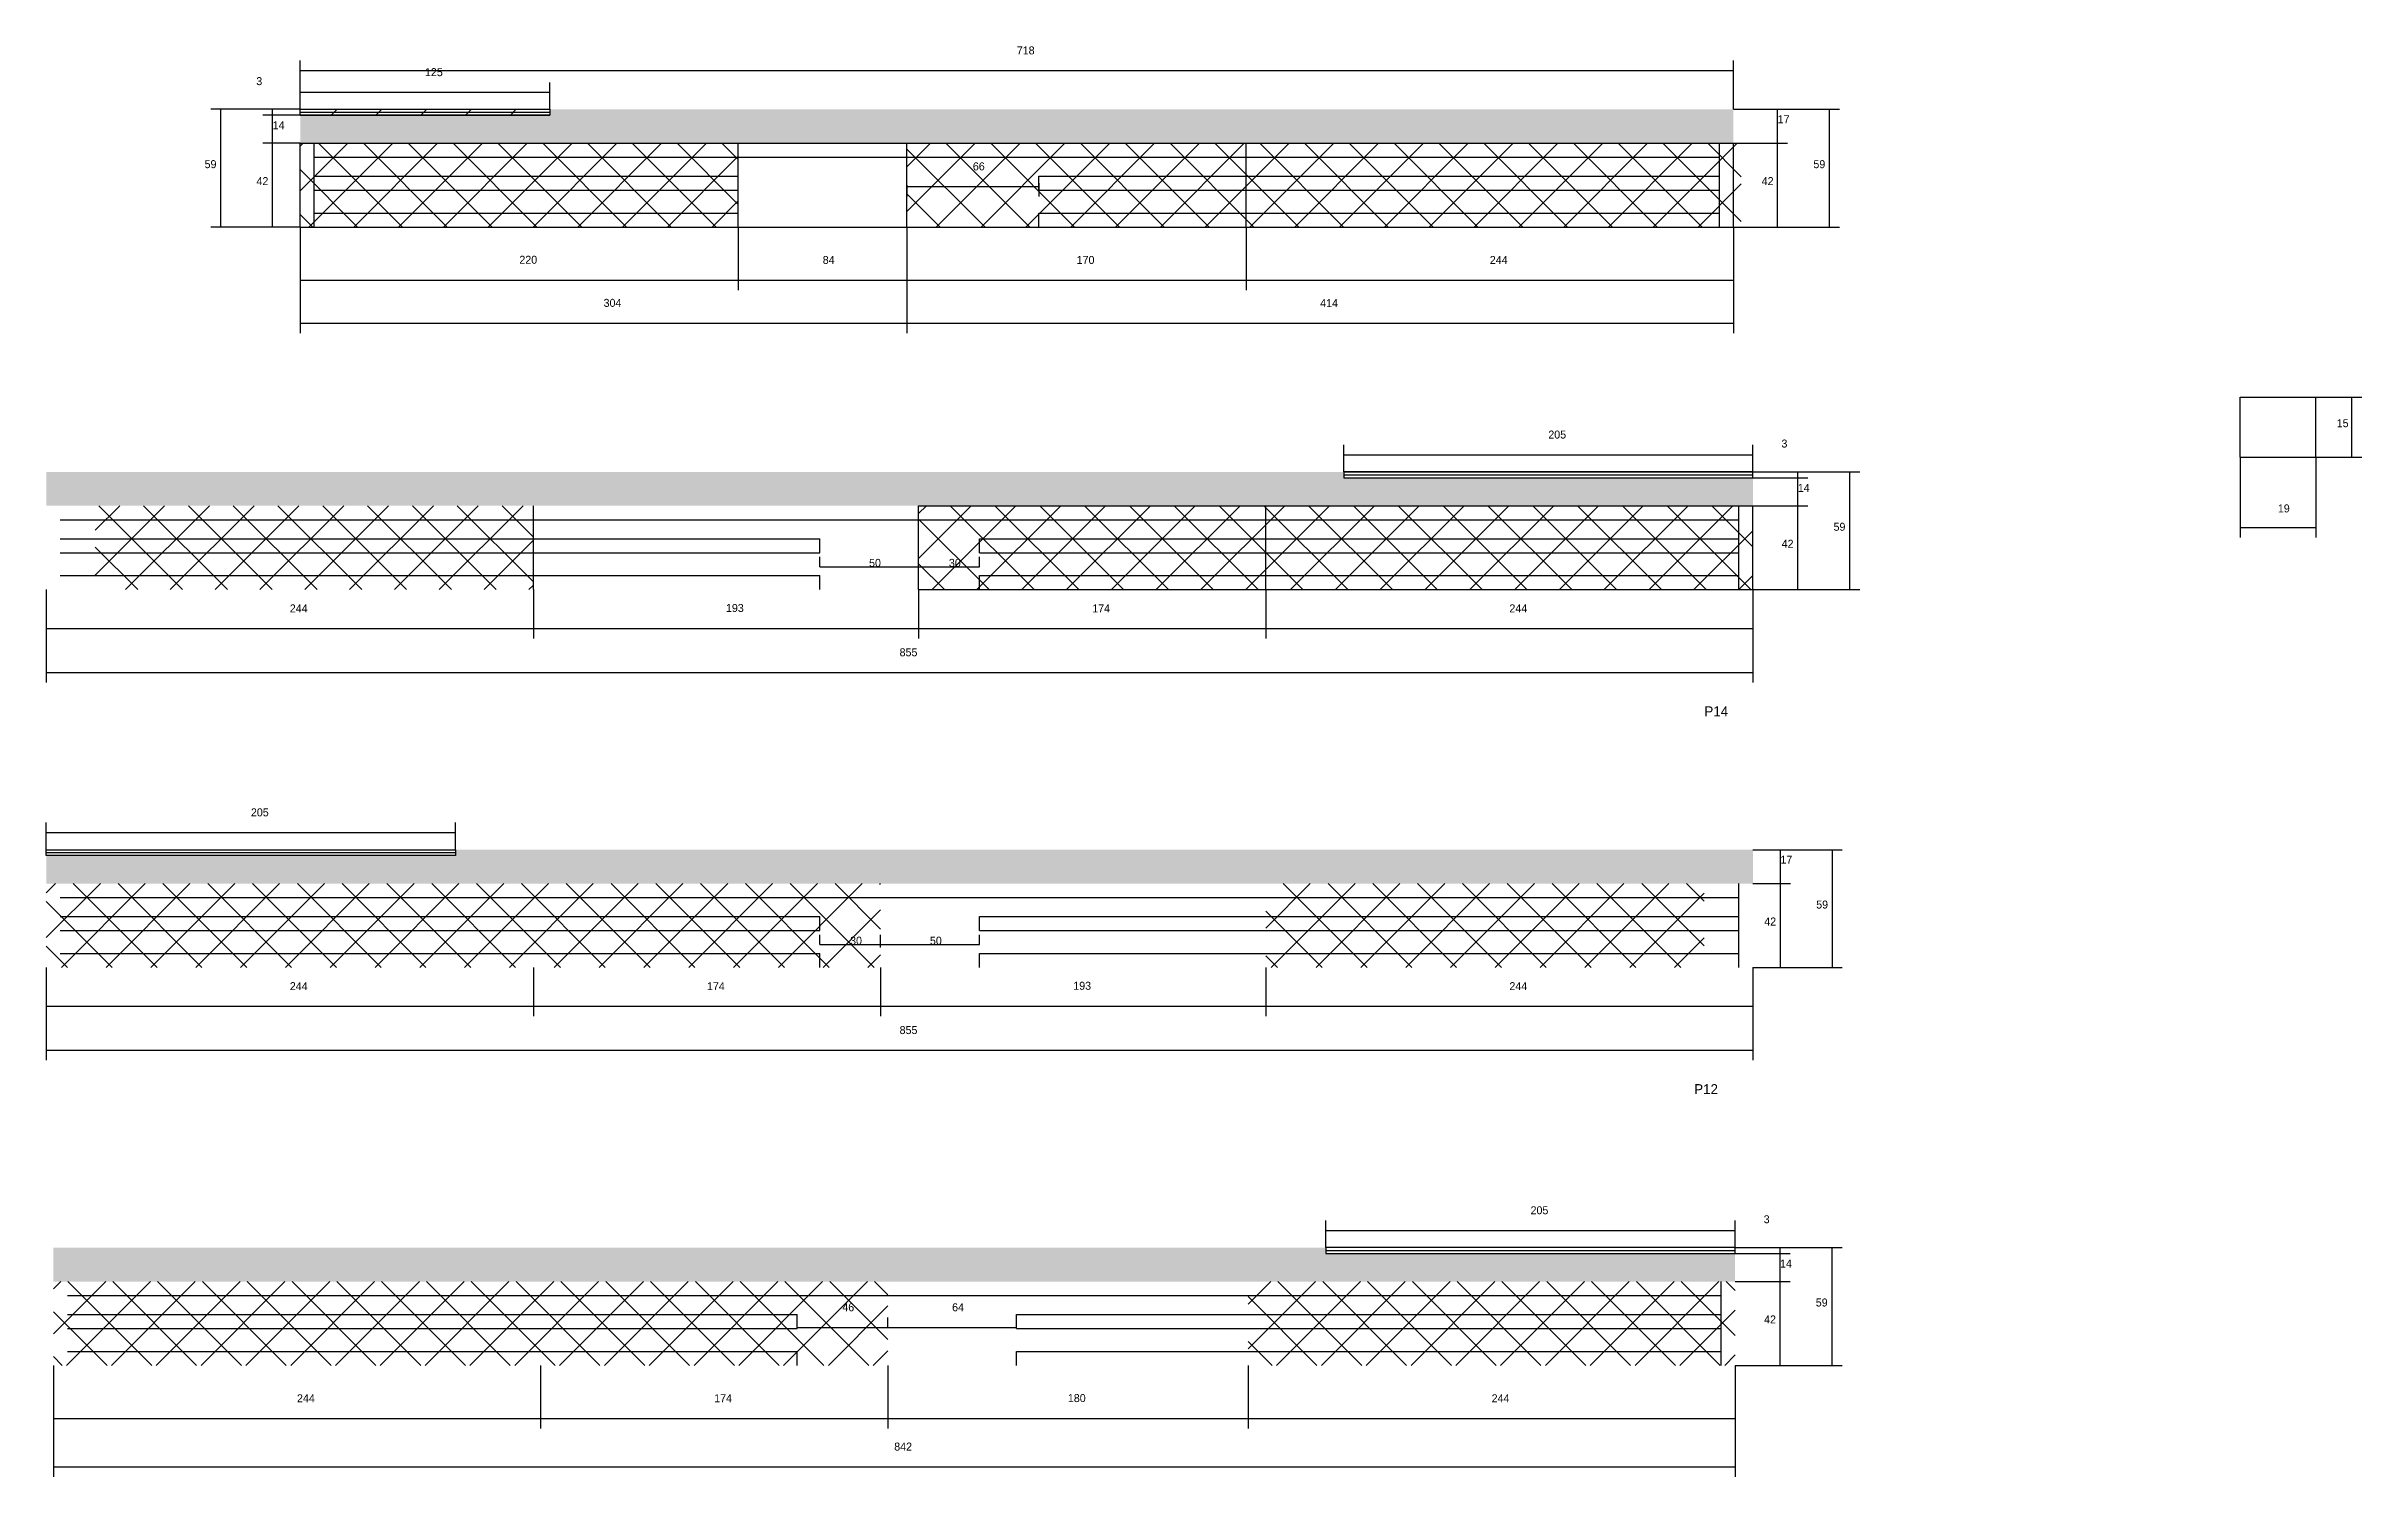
# Model space of a CAD drawing. Header units: metres. Extents: x 4852 to 7616, y 4468 to 5837.
# Drawn here: x 4852 to 6012, y 5120 to 5837 of the extents above; entities that cross this region are included whole.
import ezdxf

# ---------------------------------------------------------------- set-up
doc = ezdxf.new("R2010")
doc.units = ezdxf.units.M
for name, color, linetype in [('COTA', 4, 'Continuous'), ('Cota Seção (2x)', 4, 'Continuous'), ('NOMENCLATURA', 7, 'Continuous'), ('Painéis', 200, 'Continuous'), ('REAPROVEITAMENTO', 251, 'Continuous'), ('SARR_2.2x7', 40, 'Continuous'), ('SARR_EDITAR', 141, 'Continuous')]:
    doc.layers.add(name, color=color, linetype=linetype)

msp = doc.modelspace()

# ---------------------------------------------------------------- hatches: boundary and pattern name
at = {"layer": 'COTA'}
h = msp.add_hatch(dxfattribs=at)
h.set_pattern_fill('AR-CONC', scale=0.03)
h.paths.add_polyline_path([(5282.7, 5788.4), (5282.7, 5805.4), (5282.7, 5805.4), (5103.7, 5805.4), (5103.7, 5805.4), (5103.7, 5802.4), (5103.7, 5802.4), (4978.7, 5802.4), (4978.7, 5802.4), (4978.7, 5788.4), (4978.7, 5788.4), (5282.7, 5788.4)])
h = msp.add_hatch(dxfattribs=at)
h.set_pattern_fill('AR-CONC', scale=0.03)
h.paths.add_polyline_path([(5282.7, 5805.4), (5282.7, 5788.4), (5282.7, 5788.4), (5696.7, 5788.4), (5696.7, 5788.4), (5696.7, 5805.4), (5696.7, 5805.4), (5282.7, 5805.4)])
h = msp.add_hatch(dxfattribs=at)
h.set_pattern_fill('AR-CONC', scale=0.03)
h.paths.add_polyline_path([(5288.5, 5623.7), (4851.5, 5623.7), (4851.5, 5623.7), (4851.5, 5606.7), (4851.5, 5606.7), (5288.5, 5606.7), (5288.5, 5606.7), (5288.5, 5623.7)])
h = msp.add_hatch(dxfattribs=at)
h.set_pattern_fill('AR-CONC', scale=0.03)
h.paths.add_polyline_path([(5501.5, 5620.7), (5706.5, 5620.7), (5706.5, 5620.7), (5706.5, 5606.7), (5706.5, 5606.7), (5288.5, 5606.7), (5288.5, 5606.7), (5288.5, 5623.7), (5288.5, 5623.7), (5501.5, 5623.7), (5501.5, 5623.7), (5501.5, 5620.7)])
h = msp.add_hatch(dxfattribs=at)
h.set_pattern_fill('AR-CONC', scale=0.03)
h.paths.add_polyline_path([(5056.5, 5431.4), (4851.5, 5431.4), (4851.5, 5431.4), (4851.5, 5417.4), (4851.5, 5417.4), (5269.5, 5417.4), (5269.5, 5417.4), (5269.5, 5434.4), (5269.5, 5434.4), (5056.5, 5434.4), (5056.5, 5434.4), (5056.5, 5431.4)])
h = msp.add_hatch(dxfattribs=at)
h.set_pattern_fill('AR-CONC', scale=0.03)
h.paths.add_polyline_path([(5269.5, 5434.4), (5706.5, 5434.4), (5706.5, 5434.4), (5706.5, 5417.4), (5706.5, 5417.4), (5269.5, 5417.4), (5269.5, 5417.4), (5269.5, 5434.4)])
h = msp.add_hatch(dxfattribs=at)
h.set_pattern_fill('AR-CONC', scale=0.03)
h.paths.add_polyline_path([(4855.1, 5235), (4855.1, 5218), (4855.1, 5218), (5697.6, 5218), (5697.6, 5218), (5697.6, 5232), (5697.6, 5232), (5492.6, 5232), (5492.6, 5232), (5492.6, 5235), (5492.6, 5235), (4855.1, 5235)])
at = {"layer": 'REAPROVEITAMENTO'}
h = msp.add_hatch(dxfattribs=at)
h.set_pattern_fill('ANSI31', scale=5)
h.paths.add_polyline_path([(5103.7, 5802.4), (5103.7, 5805.4), (5103.7, 5805.4), (4978.7, 5805.4), (4978.7, 5805.4), (4978.7, 5802.4), (4978.7, 5802.4), (5103.7, 5802.4)])
h = msp.add_hatch(dxfattribs=at)
h.set_pattern_fill('ANSI37', scale=5)
h.paths.add_polyline_path([(4978.7, 5788.4), (4978.7, 5746.4), (4978.7, 5746.4), (5198.2, 5746.4), (5198.2, 5746.4), (5198.2, 5788.4), (5198.2, 5788.4), (4978.7, 5788.4)])
h = msp.add_hatch(dxfattribs=at)
h.set_pattern_fill('ANSI37', scale=5)
h.paths.add_polyline_path([(5282.7, 5788.4), (5282.7, 5746.4), (5282.7, 5746.4), (5700.7, 5746.4), (5700.7, 5746.4), (5700.7, 5788.4), (5700.7, 5788.4), (5282.7, 5788.4)])
h = msp.add_hatch(dxfattribs=at)
h.set_pattern_fill('ANSI37', scale=5)
h.paths.add_polyline_path([(4876, 5606.7), (4876, 5564.7), (4876, 5564.7), (5095.5, 5564.7), (5095.5, 5564.7), (5095.5, 5606.7), (5095.5, 5606.7), (4876, 5606.7)])
h = msp.add_hatch(dxfattribs=at)
h.set_pattern_fill('ANSI37', scale=5)
h.paths.add_polyline_path([(5288.5, 5606.7), (5288.5, 5564.7), (5288.5, 5564.7), (5706.5, 5564.7), (5706.5, 5564.7), (5706.5, 5606.7), (5706.5, 5606.7), (5288.5, 5606.7)])
h = msp.add_hatch(dxfattribs=at)
h.set_pattern_fill('ANSI37', scale=5)
h.paths.add_polyline_path([(5269.5, 5417.4), (5269.5, 5375.4), (5269.5, 5375.4), (4851.5, 5375.4), (4851.5, 5375.4), (4851.5, 5417.4), (4851.5, 5417.4), (5269.5, 5417.4)])
h = msp.add_hatch(dxfattribs=at)
h.set_pattern_fill('ANSI37', scale=5)
h.paths.add_polyline_path([(5682, 5417.4), (5682, 5375.4), (5682, 5375.4), (5462.5, 5375.4), (5462.5, 5375.4), (5462.5, 5417.4), (5462.5, 5417.4), (5682, 5417.4)])
h = msp.add_hatch(dxfattribs=at)
h.set_pattern_fill('ANSI37', scale=5)
h.paths.add_polyline_path([(5273.1, 5218), (5273.1, 5176), (5273.1, 5176), (4855.1, 5176), (4855.1, 5176), (4855.1, 5218), (4855.1, 5218), (5273.1, 5218)])
h = msp.add_hatch(dxfattribs=at)
h.set_pattern_fill('ANSI37', scale=5)
h.paths.add_polyline_path([(5453.6, 5218), (5453.6, 5176), (5453.6, 5176), (5697.6, 5176), (5697.6, 5176), (5697.6, 5218), (5697.6, 5218), (5453.6, 5218)])

# ---------------------------------------------------------------- linework, layer by layer
at = {"layer": 'COTA'}
for p, q in [((4978.7, 5805.4), (4978.7, 5818.9)), ((4978.7, 5813.9), (5103.7, 5813.9)), ((5103.7, 5805.4), (5103.7, 5818.9)), ((4978.7, 5805.4), (4933.9, 5805.4)), ((4938.9, 5746.4), (4938.9, 5805.4)), ((4978.7, 5805.4), (4959.9, 5805.4)), ((4978.7, 5802.4), (4959.9, 5802.4)), ((4978.7, 5802.4), (4959.9, 5802.4)), ((4964.9, 5802.4), (4964.9, 5805.4)), ((4964.9, 5788.4), (4964.9, 5802.4)), ((5696.7, 5805.4), (5723.9, 5805.4)), ((5696.7, 5805.4), (5749.9, 5805.4)), ((5718.9, 5788.4), (5718.9, 5805.4)), ((5744.9, 5746.4), (5744.9, 5805.4)), ((4978.7, 5788.4), (4959.9, 5788.4)), ((4978.7, 5788.4), (4959.9, 5788.4)), ((4964.9, 5746.4), (4964.9, 5788.4)), ((5696.7, 5788.4), (5723.9, 5788.4)), ((5696.7, 5788.4), (5723.9, 5788.4)), ((5718.9, 5746.4), (5718.9, 5788.4)), ((4978.7, 5746.4), (4933.9, 5746.4)), ((4978.7, 5746.4), (4959.9, 5746.4)), ((4978.7, 5746.4), (4978.7, 5714.8)), ((4978.7, 5746.4), (4978.7, 5693.2)), ((5198.2, 5746.4), (5198.2, 5714.8)), ((5198.2, 5746.4), (5198.2, 5714.8)), ((5282.7, 5746.4), (5282.7, 5714.8)), ((5282.7, 5746.4), (5282.7, 5693.2)), ((5282.7, 5746.4), (5282.7, 5714.8)), ((5282.7, 5746.4), (5282.7, 5693.2)), ((5452.7, 5746.4), (5452.7, 5714.8)), ((5452.7, 5746.4), (5452.7, 5714.8)), ((5696.7, 5746.4), (5696.7, 5714.8)), ((5696.7, 5746.4), (5696.7, 5693.2)), ((5696.7, 5746.4), (5723.9, 5746.4)), ((5696.7, 5746.4), (5749.9, 5746.4)), ((4978.7, 5719.8), (5198.2, 5719.8)), ((5198.2, 5719.8), (5282.7, 5719.8)), ((5282.7, 5719.8), (5452.7, 5719.8)), ((5452.7, 5719.8), (5696.7, 5719.8)), ((4978.7, 5698.2), (5282.7, 5698.2)), ((5282.7, 5698.2), (5696.7, 5698.2)), ((5988.5, 5661.1), (6011.5, 5661.1)), ((6006.5, 5631.1), (6006.5, 5661.1)), ((5501.5, 5623.7), (5501.5, 5637.3)), ((5501.5, 5632.3), (5706.5, 5632.3)), ((5706.5, 5623.7), (5706.5, 5637.3)), ((5950.6, 5631.1), (5950.6, 5590.9)), ((5988.5, 5631.1), (5988.5, 5590.9)), ((5988.5, 5631.1), (6011.5, 5631.1)), ((5706.5, 5623.7), (5734, 5623.7)), ((5706.5, 5623.7), (5760, 5623.7)), ((5706.5, 5620.7), (5734, 5620.7)), ((5706.5, 5620.7), (5734, 5620.7)), ((5729, 5620.7), (5729, 5623.7)), ((5729, 5606.7), (5729, 5620.7)), ((5755, 5564.7), (5755, 5623.7)), ((5706.5, 5606.7), (5734, 5606.7)), ((5706.5, 5606.7), (5734, 5606.7)), ((5729, 5564.7), (5729, 5606.7)), ((5950.6, 5595.9), (5988.5, 5595.9)), ((4851.5, 5564.7), (4851.5, 5540.2)), ((4851.5, 5564.7), (4851.5, 5518.2)), ((5095.5, 5564.7), (5095.5, 5540.2)), ((5095.5, 5564.7), (5095.5, 5540.2)), ((5288.5, 5564.7), (5288.5, 5540.2)), ((5288.5, 5564.7), (5288.5, 5540.2)), ((5462.5, 5564.7), (5462.5, 5540.2)), ((5462.5, 5564.7), (5462.5, 5540.2)), ((5706.5, 5564.7), (5706.5, 5518.2)), ((5706.5, 5564.7), (5706.5, 5540.2)), ((5706.5, 5564.7), (5734, 5564.7)), ((5706.5, 5564.7), (5760, 5564.7)), ((4851.5, 5545.2), (5095.5, 5545.2)), ((5095.5, 5545.2), (5288.5, 5545.2)), ((5288.5, 5545.2), (5462.5, 5545.2)), ((5462.5, 5545.2), (5706.5, 5545.2)), ((4851.5, 5523.2), (5706.5, 5523.2)), ((4851.5, 5434.4), (4851.5, 5448)), ((4851.5, 5443), (5056.5, 5443)), ((5056.5, 5434.4), (5056.5, 5448)), ((5706.5, 5434.4), (5725.3, 5434.4)), ((5706.5, 5434.4), (5751.3, 5434.4)), ((5720.3, 5417.4), (5720.3, 5434.4)), ((5746.3, 5375.4), (5746.3, 5434.4)), ((5706.5, 5417.4), (5725.3, 5417.4)), ((5706.5, 5417.4), (5725.3, 5417.4)), ((5720.3, 5375.4), (5720.3, 5417.4)), ((4851.5, 5375.4), (4851.5, 5328.9)), ((4851.5, 5375.4), (4851.5, 5350.9)), ((5095.5, 5375.4), (5095.5, 5350.9)), ((5095.5, 5375.4), (5095.5, 5350.9)), ((5269.5, 5375.4), (5269.5, 5350.9)), ((5269.5, 5375.4), (5269.5, 5350.9)), ((5462.5, 5375.4), (5462.5, 5350.9)), ((5462.5, 5375.4), (5462.5, 5350.9)), ((5706.5, 5375.4), (5706.5, 5350.9)), ((5706.5, 5375.4), (5706.5, 5328.9)), ((5706.5, 5375.4), (5725.3, 5375.4)), ((5706.5, 5375.4), (5751.3, 5375.4)), ((4851.5, 5355.9), (5095.5, 5355.9)), ((5095.5, 5355.9), (5269.5, 5355.9)), ((5269.5, 5355.9), (5462.5, 5355.9)), ((5462.5, 5355.9), (5706.5, 5355.9)), ((4851.5, 5333.9), (5706.5, 5333.9)), ((5492.6, 5235), (5492.6, 5248.6)), ((5492.6, 5243.6), (5697.6, 5243.6)), ((5697.6, 5235), (5697.6, 5248.6)), ((5697.6, 5235), (5725.1, 5235)), ((5697.6, 5235), (5751.2, 5235)), ((5697.6, 5232), (5725.1, 5232)), ((5697.6, 5232), (5725.1, 5232)), ((5720.1, 5232), (5720.1, 5235)), ((5720.1, 5218), (5720.1, 5232)), ((5746.2, 5176), (5746.2, 5235)), ((5697.6, 5218), (5725.1, 5218)), ((5697.6, 5218), (5725.1, 5218)), ((5720.1, 5176), (5720.1, 5218)), ((5227.6, 5195), (5227.6, 5200)), ((5273.1, 5195), (5273.1, 5200)), ((5273.1, 5195), (5273.1, 5200)), ((5337.6, 5195), (5337.6, 5200)), ((5227.6, 5195), (5273.1, 5195)), ((5273.1, 5195), (5337.6, 5195)), ((4855.1, 5176), (4855.1, 5144.4)), ((4855.1, 5176), (4855.1, 5120.2)), ((5099.1, 5176), (5099.1, 5144.4)), ((5099.1, 5176), (5099.1, 5144.4)), ((5273.1, 5176), (5273.1, 5144.4)), ((5273.1, 5176), (5273.1, 5144.4)), ((5453.6, 5176), (5453.6, 5144.4)), ((5453.6, 5176), (5453.6, 5144.4)), ((5697.6, 5176), (5697.6, 5120.2)), ((5697.6, 5176), (5697.6, 5144.4)), ((5697.6, 5176), (5725.1, 5176)), ((5697.6, 5176), (5751.2, 5176)), ((4855.1, 5149.4), (5099.1, 5149.4)), ((5099.1, 5149.4), (5273.1, 5149.4)), ((5273.1, 5149.4), (5453.6, 5149.4)), ((5453.6, 5149.4), (5697.6, 5149.4)), ((4855.1, 5125.2), (5697.6, 5125.2))]:
    msp.add_line(p, q, dxfattribs=at)
at = {"layer": 'Cota Seção (2x)'}
for p, q in [((4978.7, 5805.4), (4978.7, 5829.8)), ((4978.7, 5824.8), (5696.7, 5824.8)), ((5696.7, 5805.4), (5696.7, 5829.8)), ((5282.7, 5767.4), (5282.7, 5761.7)), ((5282.7, 5766.7), (5348.7, 5766.7)), ((5348.7, 5768.4), (5348.7, 5761.7)), ((5239, 5576.1), (5239, 5581.1)), ((5288.5, 5574.6), (5288.5, 5581.1)), ((5288.5, 5576.1), (5288.5, 5581.1)), ((5319, 5576.1), (5319, 5581.1)), ((5239, 5576.1), (5288.5, 5576.1)), ((5288.5, 5576.1), (5319, 5576.1)), ((5239, 5386.8), (5239, 5391.8)), ((5239, 5386.8), (5269.5, 5386.8)), ((5269.5, 5385.3), (5269.5, 5391.8)), ((5269.5, 5386.8), (5269.5, 5391.8)), ((5269.5, 5386.8), (5319, 5386.8)), ((5319, 5386.8), (5319, 5391.8))]:
    msp.add_line(p, q, dxfattribs=at)
at = {"layer": 'Painéis'}
for p, q in [((4978.7, 5805.4), (5103.7, 5805.4)), ((4978.7, 5802.4), (5103.7, 5802.4)), ((4978.7, 5788.4), (5282.7, 5788.4)), ((4978.7, 5746.4), (4978.7, 5788.4)), ((5198.2, 5746.4), (5198.2, 5788.4)), ((5282.7, 5788.4), (5696.7, 5788.4)), ((5282.7, 5746.4), (5282.7, 5788.4)), ((5452.7, 5746.4), (5452.7, 5788.4)), ((5696.7, 5746.4), (5696.7, 5788.4)), ((4978.7, 5746.4), (5282.7, 5746.4)), ((5282.7, 5746.4), (5696.7, 5746.4)), ((5950.6, 5661.1), (5988.5, 5661.1)), ((5950.6, 5631.1), (5950.6, 5661.1)), ((5988.5, 5631.1), (5988.5, 5661.1)), ((5950.6, 5631.1), (5988.5, 5631.1)), ((5501.5, 5623.7), (5706.5, 5623.7)), ((5501.5, 5620.7), (5706.5, 5620.7)), ((5095.5, 5564.7), (5095.5, 5606.7)), ((5288.5, 5606.7), (5706.5, 5606.7)), ((5288.5, 5564.7), (5288.5, 5606.7)), ((5462.5, 5564.7), (5462.5, 5606.7)), ((5706.5, 5564.7), (5706.5, 5606.7)), ((5288.5, 5564.7), (5706.5, 5564.7))]:
    msp.add_line(p, q, dxfattribs=at)
for points in [[(4978.7, 5805.4), (5103.7, 5805.4), (5103.7, 5802.4), (4978.7, 5802.4)], [(5706.5, 5623.7), (5501.5, 5623.7), (5501.5, 5620.7), (5706.5, 5620.7)], [(4851.5, 5434.4), (5056.5, 5434.4), (5056.5, 5431.4), (4851.5, 5431.4)], [(5697.6, 5235), (5492.6, 5235), (5492.6, 5232), (5697.6, 5232)]]:
    msp.add_lwpolyline(points, close=True, dxfattribs=at)
at = {"layer": 'SARR_2.2x7'}
for p, q in [((4985.7, 5746.4), (4985.7, 5788.4)), ((5689.8, 5746.4), (5689.8, 5788.4)), ((4985.7, 5781.4), (5198.2, 5781.4)), ((5198.2, 5781.4), (5282.7, 5781.4)), ((5282.7, 5781.4), (5452.7, 5781.4)), ((5452.7, 5781.4), (5689.8, 5781.4)), ((4985.7, 5771.9), (5198.2, 5771.9)), ((5348.7, 5771.9), (5452.7, 5771.9)), ((5348.7, 5764.9), (5348.7, 5771.9)), ((5452.7, 5771.9), (5689.8, 5771.9)), ((4985.7, 5764.9), (5198.2, 5764.9)), ((5348.7, 5764.9), (5452.7, 5764.9)), ((5452.7, 5764.9), (5689.8, 5764.9)), ((4985.7, 5753.4), (5198.2, 5753.4)), ((5348.7, 5753.4), (5452.7, 5753.4)), ((5348.7, 5746.4), (5348.7, 5753.4)), ((5452.7, 5753.4), (5689.8, 5753.4)), ((5699.5, 5564.7), (5699.5, 5606.7)), ((4858.4, 5599.7), (5095.5, 5599.7)), ((5095.5, 5599.7), (5288.5, 5599.7)), ((5288.5, 5599.7), (5462.5, 5599.7)), ((5462.5, 5599.7), (5699.5, 5599.7)), ((4858.4, 5590.2), (5095.5, 5590.2)), ((4858.4, 5583.2), (5095.5, 5583.2)), ((5095.5, 5590.2), (5239, 5590.2)), ((5095.5, 5583.2), (5239, 5583.2)), ((5239, 5583.2), (5239, 5590.2)), ((5319, 5590.2), (5462.5, 5590.2)), ((5319, 5583.2), (5319, 5590.2)), ((5319, 5583.2), (5462.5, 5583.2)), ((5462.5, 5590.2), (5699.5, 5590.2)), ((5462.5, 5583.2), (5699.5, 5583.2)), ((4858.4, 5571.7), (5095.5, 5571.7)), ((5095.5, 5571.7), (5239, 5571.7)), ((5239, 5564.7), (5239, 5571.7)), ((5319, 5571.7), (5462.5, 5571.7)), ((5319, 5564.7), (5319, 5571.7)), ((5462.5, 5571.7), (5699.5, 5571.7)), ((5699.5, 5375.4), (5699.5, 5417.4)), ((4858.4, 5410.4), (5095.5, 5410.4)), ((5095.5, 5410.4), (5269.5, 5410.4)), ((5269.5, 5410.4), (5462.5, 5410.4)), ((5462.5, 5410.4), (5699.5, 5410.4)), ((4858.4, 5400.9), (5095.5, 5400.9)), ((5095.5, 5400.9), (5239, 5400.9)), ((5239, 5393.9), (5239, 5400.9)), ((5319, 5393.9), (5319, 5400.9)), ((5319, 5400.9), (5462.5, 5400.9)), ((5462.5, 5400.9), (5699.5, 5400.9)), ((4858.4, 5393.9), (5095.5, 5393.9)), ((4858.4, 5382.4), (5095.5, 5382.4)), ((5095.5, 5393.9), (5239, 5393.9)), ((5095.5, 5382.4), (5239, 5382.4)), ((5239, 5375.4), (5239, 5382.4)), ((5319, 5393.9), (5462.5, 5393.9)), ((5319, 5375.4), (5319, 5382.4)), ((5319, 5382.4), (5462.5, 5382.4)), ((5462.5, 5393.9), (5699.5, 5393.9)), ((5462.5, 5382.4), (5699.5, 5382.4)), ((4862.1, 5211), (5099.1, 5211)), ((5099.1, 5211), (5273.1, 5211)), ((5273.1, 5211), (5453.6, 5211)), ((5453.6, 5211), (5690.6, 5211)), ((5690.6, 5176), (5690.6, 5218)), ((4862.1, 5201.5), (5099.1, 5201.5)), ((5099.1, 5201.5), (5227.6, 5201.5)), ((5227.6, 5194.5), (5227.6, 5201.5)), ((5337.6, 5201.5), (5453.6, 5201.5)), ((5337.6, 5194.5), (5337.6, 5201.5)), ((5453.6, 5201.5), (5690.6, 5201.5)), ((4862.1, 5194.5), (5099.1, 5194.5)), ((5099.1, 5194.5), (5227.6, 5194.5)), ((5337.6, 5194.5), (5453.6, 5194.5)), ((5453.6, 5194.5), (5690.6, 5194.5)), ((4862.1, 5183), (5099.1, 5183)), ((5099.1, 5183), (5227.6, 5183)), ((5227.6, 5176), (5227.6, 5183)), ((5337.6, 5183), (5453.6, 5183)), ((5337.6, 5176), (5337.6, 5183)), ((5453.6, 5183), (5690.6, 5183))]:
    msp.add_line(p, q, dxfattribs=at)
at = {"layer": 'SARR_EDITAR'}
for p, q in [((4978.7, 5803.9), (5103.7, 5803.9)), ((5501.5, 5622.2), (5706.5, 5622.2)), ((4851.5, 5432.9), (5056.5, 5432.9)), ((5492.6, 5233.5), (5697.6, 5233.5))]:
    msp.add_line(p, q, dxfattribs=at)

# ---------------------------------------------------------------- texts
at = {"layer": 'COTA'}
for s, p in [('125', (5041.2, 5822)), ('3', (4956.7, 5817.5)), ('17', (5718.9, 5798.4)), ('14', (4964.9, 5795.4)), ('59', (4930.8, 5775.9)), ('59', (5736.8, 5775.9)), ('42', (4956.8, 5767.4)), ('42', (5710.9, 5767.4)), ('220', (5088.5, 5728)), ('84', (5240.5, 5727.9)), ('170', (5367.7, 5727.9)), ('244', (5574.7, 5727.9)), ('304', (5130.7, 5706.4)), ('414', (5489.7, 5706.3)), ('15', (5999, 5646.1)), ('205', (5604, 5640.4)), ('3', (5720.8, 5635.9)), ('14', (5729, 5613.7)), ('19', (5969.5, 5603.4)), ('59', (5746.9, 5594.2)), ('42', (5720.9, 5585.7)), ('244', (4973.5, 5553.3)), ('193', (5192, 5553.5)), ('174', (5375.5, 5553.3)), ('244', (5584.5, 5553.3)), ('855', (5279, 5531.3)), ('205', (4954, 5451.1)), ('17', (5720.3, 5427.4)), ('59', (5738.2, 5404.9)), ('42', (5712.2, 5396.4)), ('244', (4973.5, 5364)), ('174', (5182.5, 5364)), ('193', (5366, 5364.2)), ('244', (5584.5, 5364)), ('855', (5279, 5342)), ('205', (5595.1, 5251.7)), ('3', (5711.9, 5247.2)), ('14', (5720.1, 5225)), ('59', (5738, 5205.5)), ('46', (5250.3, 5203.1)), ('64', (5305.3, 5203.1)), ('42', (5712.1, 5197)), ('244', (4977.1, 5157.5)), ('174', (5186.1, 5157.5)), ('180', (5363.3, 5157.6)), ('244', (5575.6, 5157.5)), ('842', (5276.3, 5133.3))]:
    msp.add_text(s, height=4, dxfattribs=at).set_placement(p)
at = {"layer": 'Cota Seção (2x)'}
for s, p in [('718', (5337.7, 5832.9)), ('66', (5315.7, 5774.8)), ('50', (5263.7, 5576.1)), ('30', (5303.7, 5576.1)), ('30', (5254.2, 5386.8)), ('50', (5294.2, 5386.8))]:
    msp.add_text(s, height=4, dxfattribs=at).set_placement(p)
at = {"layer": 'NOMENCLATURA'}
for s, p in [('P14', (5682.2, 5501.2)), ('P12', (5677.1, 5311.9))]:
    msp.add_text(s, height=5, dxfattribs=at).set_placement(p)

doc.saveas('drawing.dxf')
